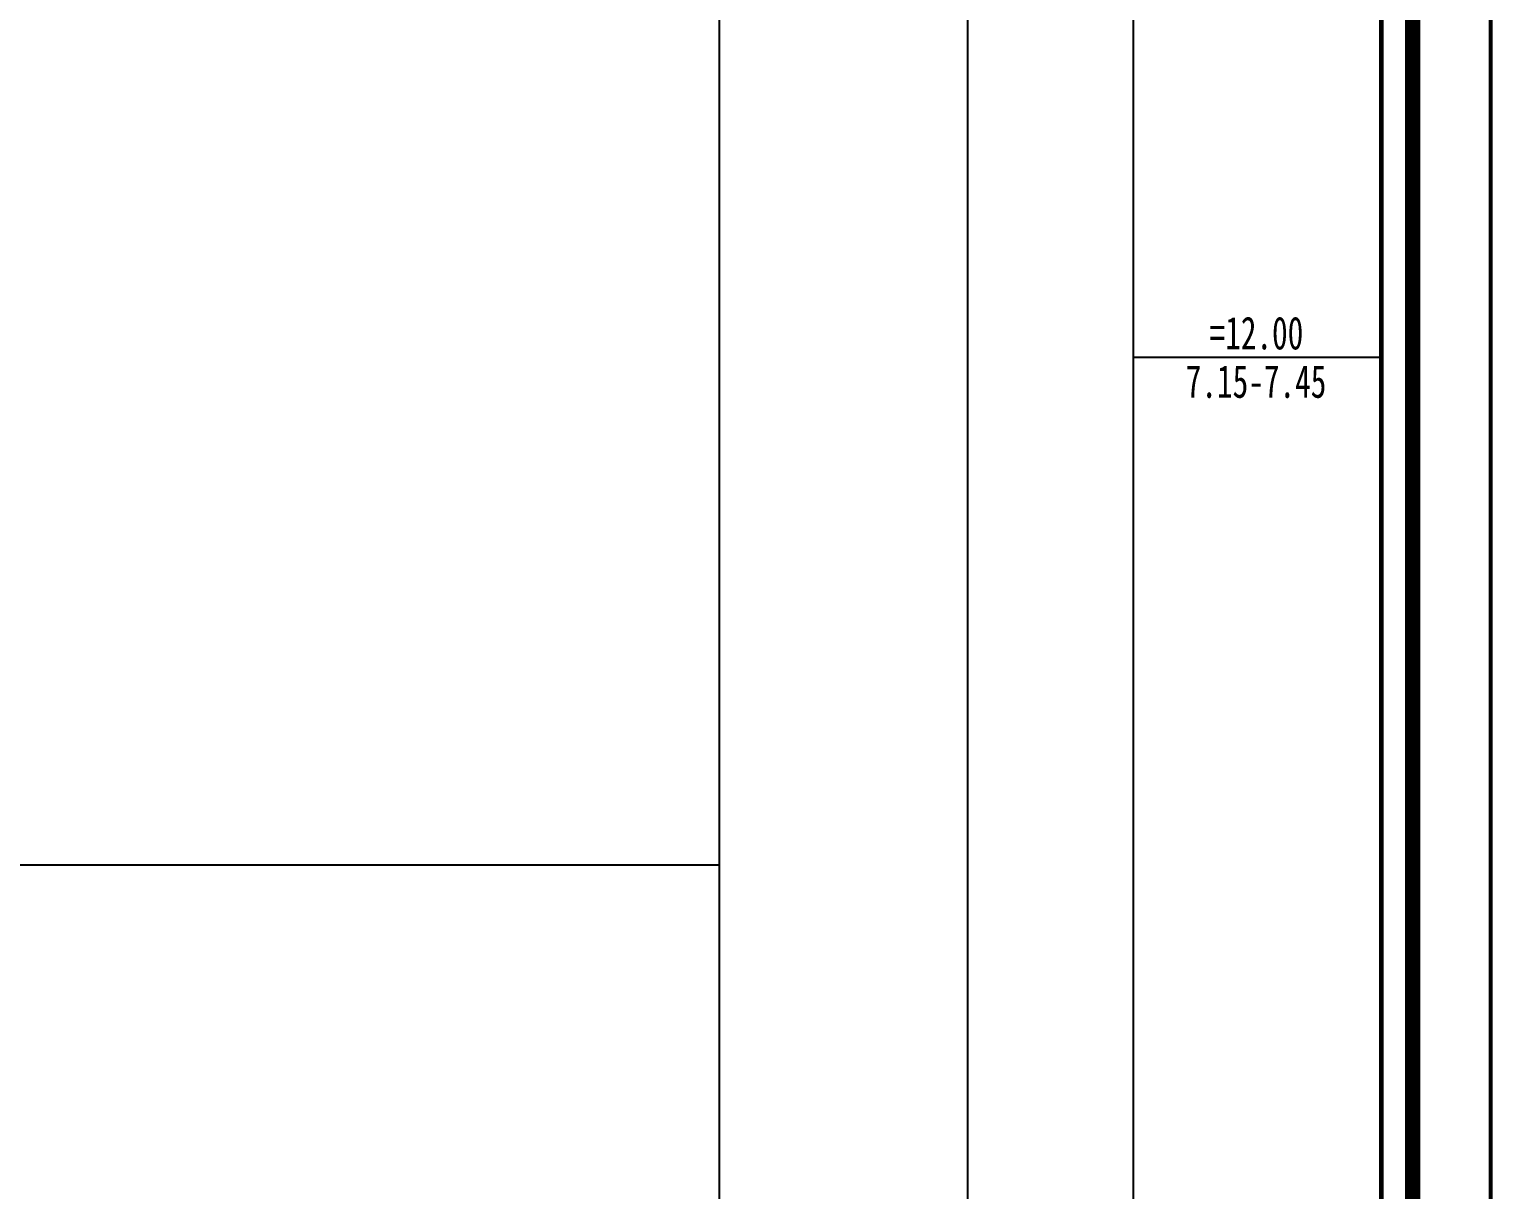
# Model space of a CAD drawing. Extents: x -27 to 2779, y -202 to 95.
# Drawn here: x 1269.4 to 1363.1, y -127.8 to -53.5 of the extents above; entities that cross this region are included whole.
import ezdxf

# ---------------------------------------------------------------- set-up
doc = ezdxf.new("R2010")
doc.units = 0
doc.header["$MEASUREMENT"] = 0
doc.layers.add('ZZT_TC', color=7, linetype='Continuous')
doc.styles.add('BODYCONTENT', font='simfang.ttf', dxfattribs={"width": 0.7, "height": 2.5})

# ---------------------------------------------------------------- blocks, each defined once
blk = doc.blocks.new('block6', base_point=(27, 229))
for points, const_width in [([(0, 0), (210, 0), (210, 297), (0, 297)], 0.25), ([(25, 5), (205, 5), (205, 292), (25, 292)], 1), ([(27, 265), (203, 265), (203, 17), (27, 17)], 0.3)]:
    blk.add_lwpolyline(points, close=True, dxfattribs=dict(const_width=const_width))

msp = doc.modelspace()

# ---------------------------------------------------------------- linework, layer by layer
at = {"layer": 'ZZT_TC'}
for p, q in [((1313.59, 27), (1313.59, -185)), ((1329.494, 27), (1329.494, -185)), ((1340.096, 27), (1340.096, -185)), ((1356, 27), (1356, -185)), ((1340.096, -74.5), (1356, -74.5)), ((1254.217, -107), (1313.59, -107))]:
    msp.add_line(p, q, dxfattribs=at)
at = {"layer": 'ZZT_TC', "color": 7, "const_width": 0.3, "flags": 128}
msp.add_lwpolyline([(1180, 27), (1356, 27), (1356, -185), (1180, -185)], close=True, dxfattribs=at)

# ---------------------------------------------------------------- block references
at = {"layer": 'ZZT_TC'}
msp.add_blockref('block6', (1180, 27), dxfattribs=at)

# ---------------------------------------------------------------- texts
at = {"layer": 'ZZT_TC', "color": 7, "style": 'BODYCONTENT', "width": 0.7}
for s, p in [('=12.00', (1344.997, -74)), ('7.15-7.45', (1343.471, -77.1))]:
    msp.add_text(s, height=2.1, dxfattribs=at).set_placement(p)

doc.saveas('drawing.dxf')
